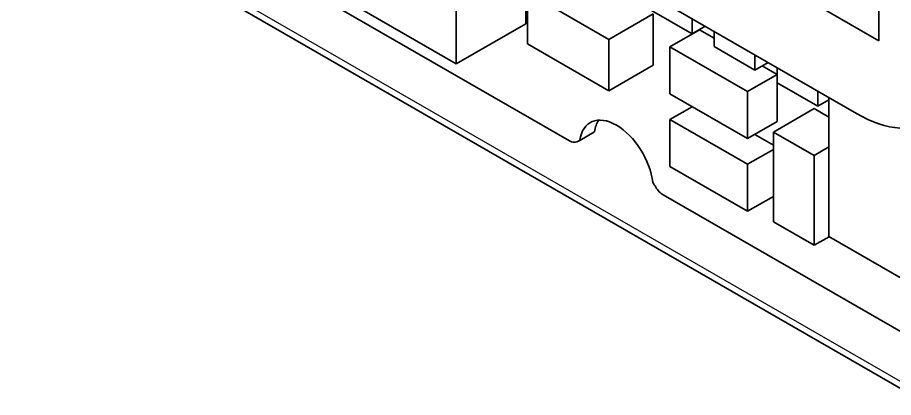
# Model space of a CAD drawing. Header units: millimetres. Extents: x 0 to 119, y 0 to 84.
# Drawn here: x 31.35 to 38.05, y 9.08 to 11.98 of the extents above; entities that cross this region are included whole.
import ezdxf

# ---------------------------------------------------------------- set-up
doc = ezdxf.new("R2010")
doc.units = ezdxf.units.MM
doc.header["$LTSCALE"] = 0.2
doc.layers.add('Sichtbar (ISO)', color=7, linetype='Continuous', lineweight=35)
doc.layers.add('Sichtbar schmal (ISO)', color=7, linetype='Continuous', lineweight=25)

msp = doc.modelspace()

# ---------------------------------------------------------------- linework, layer by layer
at = {"layer": 'Sichtbar (ISO)'}
for p, q in [((46.1389, 4.5217), (31.3828, 13.0192)), ((37.7701, 11.251), (34.9416, 12.8797)), ((35.5724, 11.0418), (32.5759, 12.7674)), ((37.9398, 12.6756), (37.9398, 11.8073)), ((35.2386, 12.4946), (35.2386, 11.9371)), ((34.7069, 11.6309), (33.7169, 12.2009)), ((34.7069, 12.2522), (34.7069, 11.6309)), ((37.1888, 12.2398), (37.9398, 11.8073)), ((37.9398, 11.8073), (37.1888, 12.2397)), ((35.2528, 11.7833), (35.2528, 12.1757)), ((35.2528, 12.1757), (35.875, 11.8174)), ((36.2144, 12.0128), (35.875, 11.8174)), ((36.5114, 11.8595), (36.2003, 12.0387)), ((36.2144, 12.0128), (36.2144, 11.6204)), ((35.2386, 11.9371), (34.7069, 11.6309)), ((36.5114, 11.9758), (36.5114, 11.8595)), ((36.568, 11.891), (36.3417, 11.7607)), ((36.6123, 11.9177), (36.5114, 11.8595)), ((36.568, 11.891), (36.6811, 11.8258)), ((36.6811, 11.7618), (36.6811, 11.878)), ((35.875, 11.8174), (35.875, 11.4249)), ((35.875, 11.4249), (35.2528, 11.7833)), ((36.3417, 11.401), (36.3417, 11.7607)), ((36.3417, 11.7607), (36.9357, 11.4186)), ((36.9923, 11.5826), (36.6811, 11.7618)), ((36.9923, 11.6989), (36.9923, 11.5826)), ((36.2144, 11.6204), (35.875, 11.4249)), ((37.0932, 11.6408), (36.9923, 11.5826)), ((37.0478, 11.6147), (37.162, 11.5489)), ((37.162, 11.4849), (37.162, 11.6011)), ((37.162, 11.5489), (36.9357, 11.4186)), ((37.162, 11.4849), (37.162, 11.1892)), ((37.4731, 11.3058), (37.162, 11.4849)), ((36.9357, 11.0589), (36.3417, 11.401)), ((36.9357, 11.4186), (36.9357, 11.0589)), ((37.4731, 11.422), (37.4731, 11.3058)), ((37.5579, 11.3546), (37.4731, 11.3058)), ((37.5579, 10.3094), (37.5579, 11.3731)), ((36.5121, 11.3028), (36.3417, 11.2047)), ((37.4448, 11.2879), (37.1337, 11.1088)), ((37.4448, 11.2879), (37.5579, 11.2228)), ((36.3417, 10.845), (36.3417, 11.2047)), ((36.3417, 11.2047), (36.9357, 10.8627)), ((37.162, 11.1892), (36.9357, 11.0589)), ((35.652, 11.045), (35.7651, 11.1102)), ((36.9916, 11.0911), (37.1337, 11.0093)), ((37.1337, 10.422), (37.1337, 11.1088)), ((37.1337, 11.1088), (37.4448, 10.9296)), ((37.5579, 10.9948), (37.4448, 10.9296)), ((37.1337, 10.9767), (36.9357, 10.8627)), ((37.4448, 10.9296), (37.4448, 10.2429)), ((36.9357, 10.8627), (36.9357, 10.503)), ((36.9357, 10.503), (36.3417, 10.845)), ((40.6692, 8.1067), (36.2908, 10.6281)), ((37.1337, 10.617), (36.9357, 10.503)), ((37.4448, 10.2429), (37.1337, 10.422)), ((37.5591, 10.3087), (37.4448, 10.2429)), ((39.057, 9.4462), (37.5579, 10.3094))]:
    msp.add_line(p, q, dxfattribs=at)
for centre, major_axis, start_param, end_param in [((37.7701, 12.232), (0.5988, -1.0399), 5.499721, 7.070517), ((35.9316, 10.8349), (-0.1996, 0.3466), 4.079493, 6.919949), ((36.0447, 10.9001), (-0.1996, 0.3466), 0.286188, 0.636764), ((35.5724, 11.1399), (0.0599, -0.104), 5.499725, 6.250888), ((36.248, 9.9143), (-0.6388, 1.1092), 6.218587, 6.250868), ((35.6152, 10.2787), (-0.6388, 1.1092), 4.748574, 4.780854), ((36.2908, 10.7262), (-0.0599, 0.104), 1.606961, 2.358124)]:
    msp.add_ellipse(centre, major_axis=major_axis, ratio=0.578093, start_param=start_param, end_param=end_param, dxfattribs=at)
at = {"layer": 'Sichtbar schmal (ISO)'}
msp.add_line((46.1056, 4.5952), (31.3495, 13.0927), dxfattribs=at)

doc.saveas('drawing.dxf')
